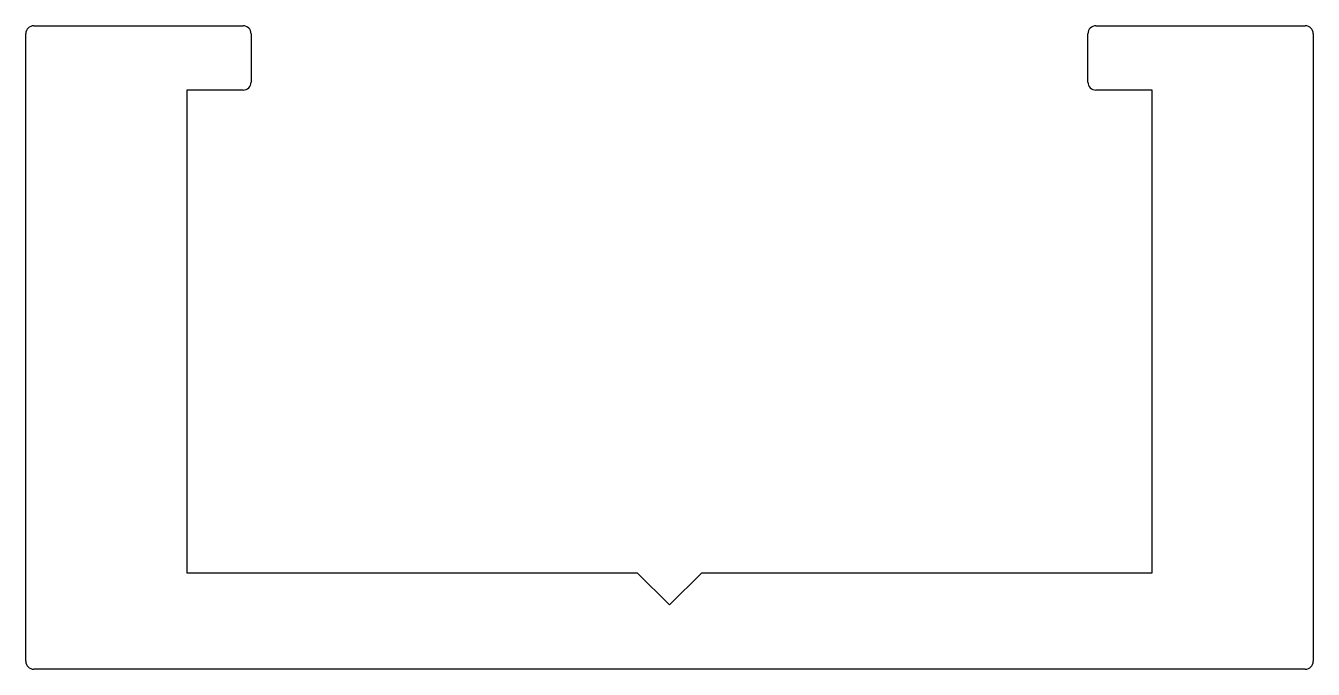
# Model space of a CAD drawing. Extents: x 2931.5 to 2971.5, y 1305.9 to 1325.9.
import ezdxf

# ---------------------------------------------------------------- set-up
doc = ezdxf.new("R2010")
doc.units = 0
doc.layers.get('0').update_dxf_attribs({"linetype": 'CONTINUOUS'})

msp = doc.modelspace()

# ---------------------------------------------------------------- linework, layer by layer
for p, q in [((2931.495, 1306.11), (2931.495, 1325.61)), ((2931.745, 1325.86), (2938.245, 1325.86)), ((2938.495, 1325.61), (2938.495, 1324.11)), ((2964.495, 1324.11), (2964.495, 1325.61)), ((2964.745, 1325.86), (2971.245, 1325.86)), ((2971.495, 1325.61), (2971.495, 1306.11)), ((2938.245, 1323.86), (2936.495, 1323.86)), ((2936.495, 1323.86), (2936.495, 1308.86)), ((2966.495, 1323.86), (2964.745, 1323.86)), ((2966.495, 1308.86), (2966.495, 1323.86)), ((2936.495, 1308.86), (2950.495, 1308.86)), ((2950.495, 1308.86), (2951.495, 1307.86)), ((2951.495, 1307.86), (2952.495, 1308.86)), ((2952.495, 1308.86), (2966.495, 1308.86)), ((2971.245, 1305.86), (2931.745, 1305.86))]:
    msp.add_line(p, q)
for centre, start, end in [((2931.745, 1325.61), 90, 180), ((2938.245, 1325.61), 0, 90), ((2964.745, 1325.61), 90, 180), ((2971.245, 1325.61), 0, 90), ((2938.245, 1324.11), 270, 0), ((2964.745, 1324.11), 180, 270), ((2931.745, 1306.11), 180, 270), ((2971.245, 1306.11), 270, 0)]:
    msp.add_arc(centre, 0.25, start, end)

doc.saveas('drawing.dxf')
